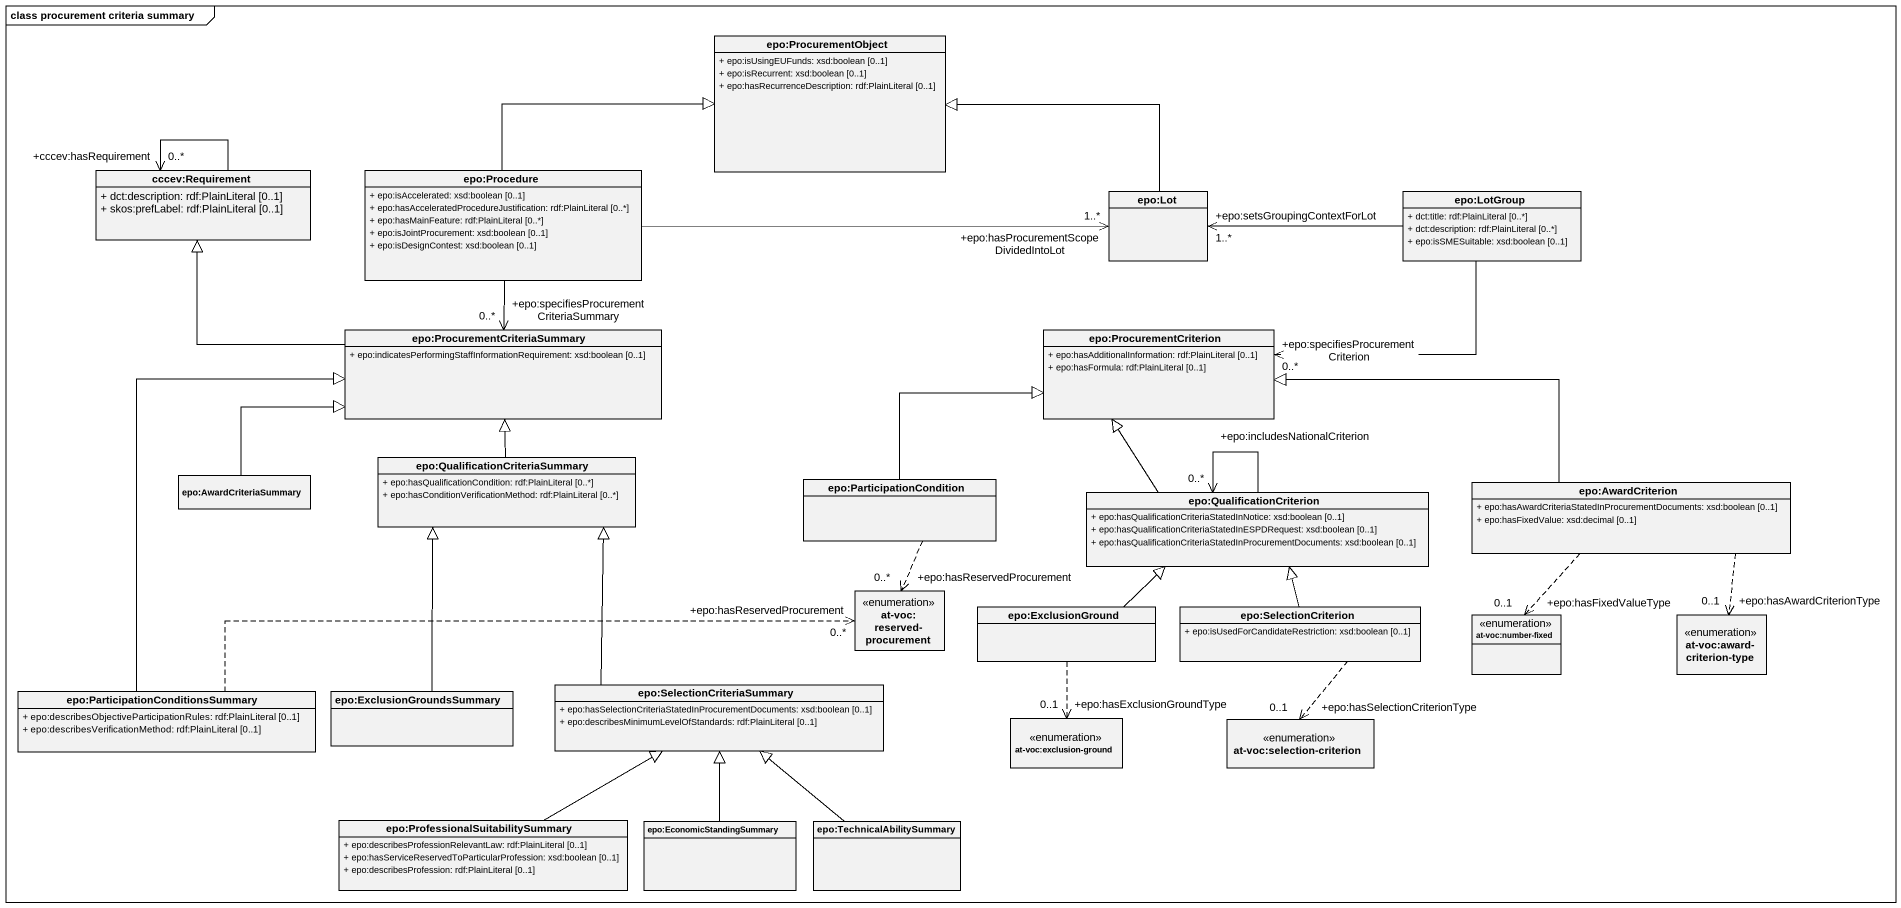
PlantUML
@startuml
mainframe class procurement criteria summary
hide circle
hide empty members
skinparam classAttributeIconSize 0
class "epo:ProcurementObject" as epo_ProcurementObject {
  + epo:isUsingEUFunds: xsd:boolean [0..1]
  + epo:isRecurrent: xsd:boolean [0..1]
  + epo:hasRecurrenceDescription: rdf:PlainLiteral [0..1]
}
class "cccev:Requirement" as cccev_Requirement {
  + dct:description: rdf:PlainLiteral [0..1]
  + skos:prefLabel: rdf:PlainLiteral [0..1]
}
class "epo:Procedure" as epo_Procedure {
  + epo:isAccelerated: xsd:boolean [0..1]
  + epo:hasAcceleratedProcedureJustification: rdf:PlainLiteral [0..*]
  + epo:hasMainFeature: rdf:PlainLiteral [0..*]
  + epo:isJointProcurement: xsd:boolean [0..1]
  + epo:isDesignContest: xsd:boolean [0..1]
}
class "epo:Lot" as epo_Lot
class "epo:LotGroup" as epo_LotGroup {
  + dct:title: rdf:PlainLiteral [0..*]
  + dct:description: rdf:PlainLiteral [0..*]
  + epo:isSMESuitable: xsd:boolean [0..1]
}
class "epo:ProcurementCriteriaSummary" as epo_ProcurementCriteriaSumma {
  + epo:indicatesPerformingStaffInformationRequirement: xsd:boolean [0..1]
}
class "epo:ProcurementCriterion" as epo_ProcurementCriterion {
  + epo:hasAdditionalInformation: rdf:PlainLiteral [0..1]
  + epo:hasFormula: rdf:PlainLiteral [0..1]
}
class "epo:QualificationCriteriaSummary" as epo_QualificationCriteriaSum {
  + epo:hasQualificationCondition: rdf:PlainLiteral [0..*]
  + epo:hasConditionVerificationMethod: rdf:PlainLiteral [0..*]
}
class "epo:AwardCriteriaSummary" as epo_AwardCriteriaSummary
class "epo:ParticipationCondition" as epo_ParticipationCondition
class "epo:QualificationCriterion" as epo_QualificationCriterion {
  + epo:hasQualificationCriteriaStatedInNotice: xsd:boolean [0..1]
  + epo:hasQualificationCriteriaStatedInESPDRequest: xsd:boolean [0..1]
  + epo:hasQualificationCriteriaStatedInProcurementDocuments: xsd:boolean [0..1]
}
class "epo:AwardCriterion" as epo_AwardCriterion {
  + epo:hasAwardCriteriaStatedInProcurementDocuments: xsd:boolean [0..1]
  + epo:hasFixedValue: xsd:decimal [0..1]
}
enum "at-voc:reserved-procurement" as at_voc_reserved_procurement
class "epo:ExclusionGround" as epo_ExclusionGround
class "epo:SelectionCriterion" as epo_SelectionCriterion {
  + epo:isUsedForCandidateRestriction: xsd:boolean [0..1]
}
enum "at-voc:number-fixed" as at_voc_number_fixed
enum "at-voc:award-criterion-type" as at_voc_award_criterion_type
class "epo:ParticipationConditionsSummary" as epo_ParticipationConditionsS {
  + epo:describesObjectiveParticipationRules: rdf:PlainLiteral [0..1]
  + epo:describesVerificationMethod: rdf:PlainLiteral [0..1]
}
class "epo:ExclusionGroundsSummary" as epo_ExclusionGroundsSummary
class "epo:SelectionCriteriaSummary" as epo_SelectionCriteriaSummary {
  + epo:hasSelectionCriteriaStatedInProcurementDocuments: xsd:boolean [0..1]
  + epo:describesMinimumLevelOfStandards: rdf:PlainLiteral [0..1]
}
enum "at-voc:exclusion-ground" as at_voc_exclusion_ground
enum "at-voc:selection-criterion" as at_voc_selection_criterion
class "epo:ProfessionalSuitabilitySummary" as epo_ProfessionalSuitabilityS {
  + epo:describesProfessionRelevantLaw: rdf:PlainLiteral [0..1]
  + epo:hasServiceReservedToParticularProfession: xsd:boolean [0..1]
  + epo:describesProfession: rdf:PlainLiteral [0..1]
}
class "epo:EconomicStandingSummary" as epo_EconomicStandingSummary
class "epo:TechnicalAbilitySummary" as epo_TechnicalAbilitySummary
cccev_Requirement --> "+cccev:hasRequirement\n0..*" cccev_Requirement
epo_Procedure -right-|> epo_ProcurementObject
epo_Procedure -right-> "+epo:hasProcurementScopeDividedIntoLot\n1..*" epo_Lot
epo_Procedure --> "+epo:specifiesProcurementCriteriaSummary\n0..*" epo_ProcurementCriteriaSumma
epo_Lot -left-|> epo_ProcurementObject
epo_LotGroup -left-> "+epo:setsGroupingContextForLot\n1..*" epo_Lot
epo_LotGroup -left-> "+epo:specifiesProcurementCriterion\n0..*" epo_ProcurementCriterion
epo_ProcurementCriteriaSumma -left-|> cccev_Requirement
epo_QualificationCriteriaSum -up-|> epo_ProcurementCriteriaSumma
epo_AwardCriteriaSummary -right-|> epo_ProcurementCriteriaSumma
epo_ParticipationCondition -right-|> epo_ProcurementCriterion
epo_ParticipationCondition ..> "+epo:hasReservedProcurement\n0..*" at_voc_reserved_procurement
epo_QualificationCriterion -up-|> epo_ProcurementCriterion
epo_QualificationCriterion --> "+epo:includesNationalCriterion\n0..*" epo_QualificationCriterion
epo_AwardCriterion -left-|> epo_ProcurementCriterion
epo_AwardCriterion ..> "+epo:hasFixedValueType\n0..1" at_voc_number_fixed
epo_AwardCriterion ..> "+epo:hasAwardCriterionType\n0..1" at_voc_award_criterion_type
epo_ExclusionGround -right-|> epo_QualificationCriterion
epo_ExclusionGround ..> "+epo:hasExclusionGroundType\n0..1" at_voc_exclusion_ground
epo_SelectionCriterion -up-|> epo_QualificationCriterion
epo_SelectionCriterion ..> "+epo:hasSelectionCriterionType\n0..1" at_voc_selection_criterion
epo_ParticipationConditionsS -up-|> epo_ProcurementCriteriaSumma
epo_ParticipationConditionsS .right.> "+epo:hasReservedProcurement\n0..*" at_voc_reserved_procurement
epo_ExclusionGroundsSummary -up-|> epo_QualificationCriteriaSum
epo_SelectionCriteriaSummary -up-|> epo_QualificationCriteriaSum
epo_ProfessionalSuitabilityS -right-|> epo_SelectionCriteriaSummary
epo_EconomicStandingSummary -up-|> epo_SelectionCriteriaSummary
epo_TechnicalAbilitySummary -up-|> epo_SelectionCriteriaSummary
@enduml
